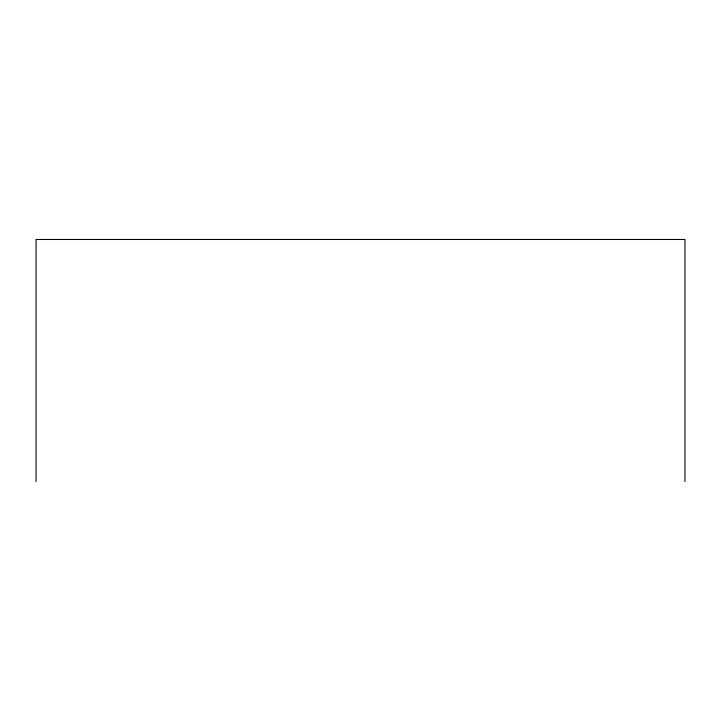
<?xml version="1.0" encoding="UTF-8"?>
<svg xmlns="http://www.w3.org/2000/svg" width="721" height="721" viewBox="0 0 721 721"><rect width="100%" height="100%" fill="white"/><g stroke="black" fill="none" stroke-linecap="round" stroke-linejoin="round"><path stroke-width="1.08" d="M684.95 481.52L684.95 239.48L36.05 239.48L36.05 481.52"/></g></svg>
